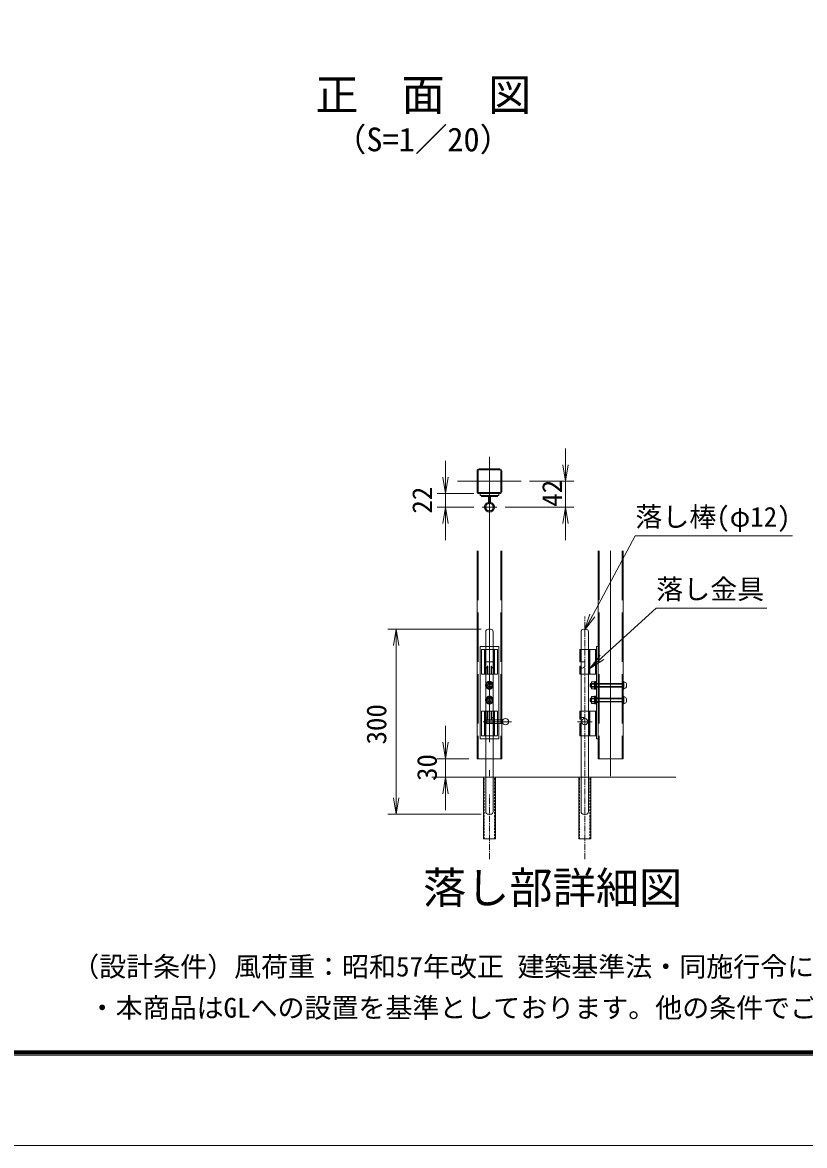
# Model space of a CAD drawing. Units: millimetres, scale not verified. Extents: x -4200 to 4200, y -2970 to 2970.
# Drawn here: x -1043 to 858, y -2970 to -240 of the extents above; entities that cross this region are included whole.
import ezdxf
from ezdxf.enums import TextEntityAlignment as Align

# ---------------------------------------------------------------- set-up
doc = ezdxf.new("R2010")
doc.units = ezdxf.units.MM
doc.header["$LTSCALE"] = 20
for name, pattern in [('DASHED', [7.5, 6, -1.5]), ('USER1', [50.8, 31.75, -6.35, 6.35, -6.35]), ('USER2', [1.125, 0.75, -0.125, 0.125, -0.125]), ('USER3', [0.375, 0.25, -0.125])]:
    doc.linetypes.add(name, pattern=pattern)
for name, color, linetype, lineweight in [('0-0_D-STR-DIM', 7, 'Continuous', 9), ('0-1_0', 7, 'Continuous', 9), ('0-2_D-STR1', 1, 'Continuous', 18), ('0-3_D-BMK', 2, 'USER1', 13), ('0-4_D-STR-TXT', 7, 'Continuous', 9), ('0-5_D-STR3', 3, 'Continuous', 13), ('0-A_D-STR4', 7, 'Continuous', 9), ('0-D_D-TTL', 7, 'Continuous', 9)]:
    doc.layers.add(name, color=color, linetype=linetype, lineweight=lineweight)
doc.layers.add('0-9_D-TTL-TXT', color=7, linetype='Continuous')
doc.styles.add('ＭＳ ゴシック', font='')
doc.styles.get('ＭＳ ゴシック').set_extended_font_data('MS Gothic')

# ---------------------------------------------------------------- blocks, each defined once
blk = doc.blocks.new('_Open')
at = {"layer": '0-1_0'}
blk.add_line((-20, 3.33), (0, 0), dxfattribs=at)
blk.add_lwpolyline([(-20, -3.33), (0, 0), (-20, 0)], dxfattribs=at)

msp = doc.modelspace()

# ---------------------------------------------------------------- linework, layer by layer
at = {"layer": '0-0_D-STR-DIM'}
for p, q in [((276.66, -1315.6), (276.66, -1275.6)), ((-14.94, -1345.6), (-14.94, -1305.6)), ((189.3, -1355.6), (296.66, -1355.6)), ((276.66, -1418.45), (276.66, -1355.6)), ((54.02, -1385.6), (-34.94, -1385.6)), ((-14.94, -1418.45), (-14.94, -1385.6)), ((54.02, -1418.45), (-34.94, -1418.45)), ((129.67, -1418.45), (296.66, -1418.45)), ((-14.94, -1458.45), (-14.94, -1498.45)), ((276.66, -1458.45), (276.66, -1498.45)), ((71.84, -1714.89), (-154.94, -1714.89)), ((-134.94, -1754.89), (-134.94, -2124.89)), ((-14.94, -1989.89), (-14.94, -1949.89)), ((41.84, -2029.89), (-34.94, -2029.89)), ((-14.94, -2029.89), (-14.94, -2074.89)), ((41.84, -2074.89), (-34.94, -2074.89)), ((-14.94, -2114.89), (-14.94, -2154.89)), ((71.84, -2164.89), (-154.94, -2164.89))]:
    msp.add_line(p, q, dxfattribs=at)
at = {"layer": '0-2_D-STR1'}
for p, q in [((61.84, -1330.4), (61.84, -1380.8)), ((64.24, -1330.4), (64.24, -1380.8)), ((117.04, -1325.6), (66.64, -1325.6)), ((117.04, -1328), (66.64, -1328)), ((119.44, -1380.8), (119.44, -1330.4)), ((121.84, -1380.8), (121.84, -1330.4)), ((66.64, -1383.2), (117.04, -1383.2)), ((66.64, -1385.6), (117.04, -1385.6)), ((61.84, -1524.52), (61.84, -2029.89)), ((121.84, -1524.52), (121.84, -2029.89)), ((356.46, -1524.52), (356.46, -2029.89)), ((416.46, -1524.52), (416.46, -2029.89)), ((61.84, -2029.89), (121.84, -2029.89)), ((356.46, -2029.89), (416.46, -2029.89))]:
    msp.add_line(p, q, dxfattribs=at)
at = {"layer": '0-2_D-STR1', "linetype": 'DASHED'}
for p, q in [((64.24, -1524.52), (64.24, -2029.89)), ((119.44, -1524.52), (119.44, -2029.89)), ((358.86, -1524.52), (358.86, -2029.89)), ((414.06, -1524.52), (414.06, -2029.89))]:
    msp.add_line(p, q, dxfattribs=at)
at = {"layer": '0-2_D-STR1'}
for centre, radius, start, end in [((66.64, -1330.4), 4.8, 90, 180), ((66.64, -1330.4), 2.4, 90, 180), ((117.04, -1330.4), 4.8, 0, 90), ((117.04, -1330.4), 2.4, 0, 90), ((66.64, -1380.8), 4.8, 180, 270), ((66.64, -1380.8), 2.4, 180, 270), ((117.04, -1380.8), 4.8, 270, 0), ((117.04, -1380.8), 2.4, 270, 0)]:
    msp.add_arc(centre, radius, start, end, dxfattribs=at)
at = {"layer": '0-3_D-BMK'}
for p, q in [((91.84, -1295.78), (91.84, -2072.12)), ((169.3, -1355.6), (14.38, -1355.6)), ((91.84, -1436.28), (91.84, -1377.77)), ((74.02, -1418.45), (109.67, -1418.45)), ((386.46, -1524.52), (386.46, -2072.12)), ((91.84, -1750.64), (91.84, -1989.81)), ((145.58, -1939.89), (76.34, -1939.89)), ((305.53, -1939.89), (341.69, -1939.89))]:
    msp.add_line(p, q, dxfattribs=at)
at = {"layer": '0-3_D-BMK', "linetype": 'USER2'}
for p, q in [((323.61, -2274.39), (323.61, -1684.43)), ((91.84, -2274.39), (91.84, -2116.19))]:
    msp.add_line(p, q, dxfattribs=at)
at = {"layer": '0-4_D-STR-TXT'}
for points in [[(828.53, -1487.83), (446.35, -1487.83), (324.09, -1715.45)], [(766.09, -1663.81), (497.14, -1663.81), (337.24, -1809.01)]]:
    msp.add_lwpolyline(points, dxfattribs=at)
at = {"layer": '0-5_D-STR3'}
for p, q in [((69.34, -1385.6), (114.34, -1385.6)), ((69.34, -1390.1), (69.34, -1385.6)), ((69.34, -1390.1), (114.34, -1390.1)), ((72.09, -1392.5), (72.09, -1390.1)), ((111.34, -1392.5), (111.34, -1390.1)), ((114.34, -1390.1), (114.34, -1385.6)), ((72.34, -1392.5), (88.24, -1392.5)), ((77.59, -1392.5), (88.24, -1392.5)), ((89.44, -1405.6), (89.44, -1393.7)), ((91.84, -1405.6), (91.84, -1393.7)), ((94.24, -1405.6), (94.24, -1393.7)), ((95.44, -1392.5), (111.34, -1392.5)), ((89.59, -1714.89), (94.09, -1714.89)), ((325.86, -1714.89), (321.36, -1714.89)), ((82.84, -1721.64), (82.84, -2158.14)), ((100.84, -1721.64), (100.84, -2158.14)), ((314.61, -1721.64), (314.61, -2158.14)), ((332.61, -1721.64), (332.61, -2158.14)), ((69.34, -1756.89), (69.34, -1981.89)), ((69.34, -1756.89), (114.34, -1756.89)), ((72.34, -1764.39), (111.34, -1764.39)), ((72.34, -1764.39), (72.34, -1824.39)), ((79.69, -1764.39), (79.69, -1824.39)), ((82.09, -1764.39), (82.09, -1794.39)), ((101.59, -1764.39), (101.59, -1794.39)), ((103.99, -1764.39), (103.99, -1824.39)), ((111.34, -1764.39), (111.34, -1824.39)), ((114.34, -1756.89), (114.34, -1981.89)), ((311.46, -1794.39), (311.46, -1764.39)), ((311.46, -1764.39), (351.96, -1764.39)), ((313.86, -1794.39), (313.86, -1764.39)), ((333.36, -1824.39), (333.36, -1764.39)), ((335.76, -1824.39), (335.76, -1764.39)), ((349.56, -1824.39), (349.56, -1764.39)), ((351.96, -1756.89), (356.46, -1756.89)), ((351.96, -1824.39), (351.96, -1764.39)), ((356.46, -1756.89), (356.46, -1981.89)), ((103.99, -1794.39), (79.69, -1794.39)), ((82.09, -1794.39), (82.09, -1804.89)), ((101.59, -1804.89), (101.59, -1794.39)), ((311.46, -1794.39), (323.61, -1794.39)), ((323.61, -1804.89), (323.61, -1794.39)), ((72.34, -1824.39), (111.34, -1824.39)), ((82.09, -1809.22), (82.09, -1824.39)), ((86.59, -1804.89), (86.59, -1824.39)), ((86.59, -1804.89), (86.59, -1824.39)), ((86.59, -1804.99), (87.63, -1804.99)), ((87.63, -1804.99), (87.63, -1824.39)), ((96.05, -1804.99), (96.05, -1824.39)), ((97.09, -1804.99), (96.05, -1804.99)), ((97.09, -1804.89), (97.09, -1824.39)), ((101.59, -1809.22), (101.59, -1824.39)), ((311.46, -1804.89), (311.46, -1824.39)), ((311.46, -1804.89), (313.62, -1804.89)), ((311.46, -1824.39), (351.96, -1824.39)), ((313.62, -1804.89), (313.62, -1805.14)), ((313.62, -1808.3), (313.62, -1824.39)), ((336.36, -1848.39), (337.86, -1846.89)), ((336.36, -1854.39), (336.36, -1848.39)), ((418.86, -1848.39), (336.36, -1848.39)), ((418.86, -1854.39), (336.36, -1854.39)), ((336.36, -1854.39), (337.86, -1855.89)), ((337.86, -1855.89), (337.86, -1846.89)), ((418.86, -1846.89), (337.86, -1846.89)), ((418.86, -1855.89), (337.86, -1855.89)), ((339.66, -1857.89), (339.66, -1844.72)), ((347.16, -1842.77), (340.56, -1842.77)), ((340.56, -1847.08), (347.16, -1847.08)), ((340.56, -1855.7), (347.16, -1855.7)), ((347.16, -1860.77), (347.16, -1842.02)), ((349.56, -1842.02), (347.16, -1842.02)), ((347.16, -1860.02), (347.16, -1842.77)), ((349.56, -1860.77), (349.56, -1842.02)), ((349.56, -1860.77), (349.56, -1842.02)), ((351.96, -1842.02), (349.56, -1842.02)), ((351.96, -1860.77), (351.96, -1842.02)), ((416.46, -1860.77), (416.46, -1842.02)), ((418.86, -1842.02), (416.46, -1842.02)), ((418.86, -1860.77), (418.86, -1842.02)), ((418.86, -1843.52), (418.86, -1859.27)), ((420.21, -1843.52), (418.86, -1843.52)), ((424.71, -1848.02), (424.71, -1854.77)), ((336.36, -1884.39), (337.86, -1882.89)), ((337.86, -1891.89), (337.86, -1882.89)), ((418.86, -1882.89), (337.86, -1882.89)), ((339.66, -1893.89), (339.66, -1880.72)), ((347.16, -1860.02), (340.56, -1860.02)), ((347.16, -1878.77), (340.56, -1878.77)), ((340.56, -1883.08), (347.16, -1883.08)), ((349.56, -1860.77), (347.16, -1860.77)), ((347.16, -1896.77), (347.16, -1878.02)), ((349.56, -1878.02), (347.16, -1878.02)), ((347.16, -1896.02), (347.16, -1878.77)), ((351.96, -1860.77), (349.56, -1860.77)), ((349.56, -1896.77), (349.56, -1878.02)), ((349.56, -1896.77), (349.56, -1878.02)), ((351.96, -1878.02), (349.56, -1878.02)), ((351.96, -1896.77), (351.96, -1878.02)), ((351.96, -1881.77), (356.46, -1881.77)), ((418.86, -1860.77), (416.46, -1860.77)), ((416.46, -1896.77), (416.46, -1878.02)), ((418.86, -1878.02), (416.46, -1878.02)), ((420.21, -1859.27), (418.86, -1859.27)), ((418.86, -1896.77), (418.86, -1878.02)), ((418.86, -1879.52), (418.86, -1895.27)), ((420.21, -1879.52), (418.86, -1879.52)), ((336.36, -1890.39), (336.36, -1884.39)), ((418.86, -1884.39), (336.36, -1884.39)), ((418.86, -1890.39), (336.36, -1890.39)), ((336.36, -1890.39), (337.86, -1891.89)), ((418.86, -1891.89), (337.86, -1891.89)), ((340.56, -1891.7), (347.16, -1891.7)), ((347.16, -1896.02), (340.56, -1896.02)), ((349.56, -1896.77), (347.16, -1896.77)), ((351.96, -1896.77), (349.56, -1896.77)), ((351.96, -1893.02), (356.46, -1893.02)), ((418.86, -1896.77), (416.46, -1896.77)), ((420.21, -1895.27), (418.86, -1895.27)), ((424.71, -1884.02), (424.71, -1890.77)), ((111.34, -1914.39), (72.34, -1914.39)), ((72.34, -1974.39), (72.34, -1914.39)), ((79.69, -1974.39), (79.69, -1914.39)), ((82.09, -1929.56), (82.09, -1914.39)), ((82.09, -1933.89), (82.09, -1944.39)), ((124.84, -1935.39), (82.84, -1935.39)), ((100.84, -1936.29), (82.84, -1936.29)), ((85.84, -1935.39), (85.84, -1944.39)), ((86.59, -1933.89), (86.59, -1914.39)), ((86.59, -1933.79), (87.63, -1933.79)), ((87.63, -1933.79), (87.63, -1914.39)), ((96.05, -1933.79), (96.05, -1914.39)), ((97.09, -1933.79), (96.05, -1933.79)), ((97.09, -1933.89), (97.09, -1914.39)), ((97.09, -1933.89), (97.09, -1914.39)), ((100.84, -1936.29), (103.54, -1935.39)), ((101.59, -1929.56), (101.59, -1914.39)), ((101.59, -1944.39), (101.59, -1933.89)), ((103.99, -1974.39), (103.99, -1914.39)), ((111.34, -1974.39), (111.34, -1914.39)), ((311.46, -1914.39), (351.96, -1914.39)), ((311.46, -1933.89), (311.46, -1914.39)), ((311.46, -1933.89), (313.62, -1933.89)), ((313.62, -1930.48), (313.62, -1914.39)), ((313.62, -1933.89), (313.62, -1933.64)), ((323.61, -1933.89), (323.61, -1944.39)), ((333.36, -1914.39), (333.36, -1974.39)), ((335.76, -1914.39), (335.76, -1974.39)), ((349.56, -1914.39), (349.56, -1974.39)), ((351.96, -1914.39), (351.96, -1974.39)), ((79.69, -1944.39), (103.99, -1944.39)), ((82.09, -1974.39), (82.09, -1944.39)), ((100.84, -1943.49), (82.84, -1943.49)), ((124.84, -1944.39), (82.84, -1944.39)), ((100.84, -1943.49), (103.54, -1944.39)), ((101.59, -1974.39), (101.59, -1944.39)), ((311.46, -1944.39), (311.46, -1974.39)), ((311.46, -1944.39), (314.61, -1944.39)), ((313.86, -1944.39), (313.86, -1974.39)), ((69.34, -1981.89), (114.34, -1981.89)), ((111.34, -1974.39), (72.34, -1974.39)), ((311.46, -1974.39), (351.96, -1974.39)), ((89.59, -2164.89), (94.09, -2164.89)), ((325.86, -2164.89), (321.36, -2164.89))]:
    msp.add_line(p, q, dxfattribs=at)
at = {"layer": '0-5_D-STR3', "linetype": 'USER3'}
for p, q in [((79.32, -2224.89), (79.32, -2074.89)), ((104.37, -2224.89), (104.37, -2074.89)), ((311.09, -2224.89), (311.09, -2074.89)), ((336.14, -2224.89), (336.14, -2074.89))]:
    msp.add_line(p, q, dxfattribs=at)
at = {"layer": '0-5_D-STR3'}
for points in [[(351.96, -1756.89), (351.96, -1981.89), (356.46, -1981.89)], [(106.17, -2224.89), (77.52, -2224.89), (77.52, -2074.89)], [(106.17, -2224.89), (106.17, -2074.89), (77.52, -2074.89)], [(337.94, -2224.89), (309.29, -2224.89), (309.29, -2074.89)], [(337.94, -2224.89), (337.94, -2074.89), (309.29, -2074.89)]]:
    msp.add_lwpolyline(points, dxfattribs=at)
at = {"layer": '0-5_D-STR3', "linetype": 'DASHED'}
for points in [[(91.84, -1842.77), (84.37, -1847.08), (84.37, -1855.7), (91.84, -1860.02), (99.31, -1855.7), (99.31, -1847.08)], [(91.84, -1878.77), (84.37, -1883.08), (84.37, -1891.7), (91.84, -1896.02), (99.31, -1891.7), (99.31, -1883.08)]]:
    msp.add_lwpolyline(points, close=True, dxfattribs=at)
at = {"layer": '0-5_D-STR3'}
for centre, radius in [((91.84, -1418.45), 9), ((130.84, -1939.89), 7.5), ((323.61, -1939.89), 7.5)]:
    msp.add_circle(centre, radius, dxfattribs=at)
at = {"layer": '0-5_D-STR3', "linetype": 'DASHED'}
for centre, radius in [((91.84, -1851.39), 9.38), ((91.84, -1851.39), 7.47), ((91.84, -1851.39), 4.5), ((91.84, -1851.39), 3.6), ((91.84, -1887.39), 9.38), ((91.84, -1887.39), 7.47), ((91.84, -1887.39), 4.5), ((91.84, -1887.39), 3.6)]:
    msp.add_circle(centre, radius, dxfattribs=at)
at = {"layer": '0-5_D-STR3'}
for centre, radius, start, end in [((88.24, -1393.7), 3.6, 0, 90), ((95.44, -1393.7), 3.6, 90, 180), ((91.84, -1418.45), 12.15, 105.64421, 74.35579), ((91.84, -1418.45), 9.75, 105.64421, 74.35579), ((88.24, -1393.7), 1.2, 0, 90), ((88.24, -1405.6), 1.2, 285.64421, 0), ((88.24, -1405.6), 3.6, 285.64421, 0), ((95.44, -1405.6), 3.6, 180, 254.35579), ((95.44, -1393.7), 1.2, 90, 180), ((95.44, -1405.6), 1.2, 180, 254.35579), ((89.59, -1721.64), 6.75, 90, 180), ((94.09, -1721.64), 6.75, 0, 90), ((321.36, -1721.64), 6.75, 90, 180), ((325.86, -1721.64), 6.75, 0, 90), ((317.54, -1803.08), 6.34, 196.56618, 343.43382), ((318.02, -1805.01), 4.4, 178.39007, 262.24067), ((342.67, -1844.92), 3.02, 134.39087, 225.60913), ((350.44, -1851.39), 10.78, 156.42363, 203.57637), ((342.69, -1857.86), 3.03, 134.68187, 225.31813), ((420.21, -1848.02), 4.5, 0, 90), ((420.21, -1854.77), 4.5, 270, 0), ((342.67, -1880.92), 3.02, 134.39087, 225.60913), ((350.44, -1887.39), 10.78, 156.42363, 203.57637), ((420.21, -1884.02), 4.5, 0, 90), ((342.69, -1893.86), 3.03, 134.68187, 225.31813), ((420.21, -1890.77), 4.5, 270, 0), ((317.54, -1935.7), 6.34, 31.15279, 163.43382), ((318.02, -1933.77), 4.4, 97.75933, 181.60993), ((89.59, -2158.14), 6.75, 180, 270), ((94.09, -2158.14), 6.75, 270, 0), ((321.36, -2158.14), 6.75, 180, 270), ((325.86, -2158.14), 6.75, 270, 0)]:
    msp.add_arc(centre, radius, start, end, dxfattribs=at)
for centre, major_axis, ratio, start_param, end_param in [((83.14, -1804.93), (0, -4.5), 0.766727, 4.7027468, 7.8636238), ((84.86, -1804.93), (0, -4.5), 0.615242, 4.7027468, 6.0032469), ((100.54, -1804.93), (0, -4.5), 0.766727, 4.7027468, 7.8636238), ((98.82, -1804.93), (0, -4.5), 0.615242, 0.2799384, 1.5804385), ((83.14, -1933.85), (0, 4.5), 0.766727, 4.7027468, 7.8636238), ((84.86, -1933.85), (0, 4.5), 0.615242, 0.2799384, 1.5804385), ((100.54, -1933.85), (0, 4.5), 0.766727, 4.7027468, 7.8636238), ((98.82, -1933.85), (0, 4.5), 0.615242, 4.7027468, 6.0032469)]:
    msp.add_ellipse(centre, major_axis=major_axis, ratio=ratio, start_param=start_param, end_param=end_param, dxfattribs=at)
at = {"layer": '0-A_D-STR4'}
msp.add_line((-47.97, -2074.89), (545.1, -2074.89), dxfattribs=at)
at = {"layer": '0-D_D-TTL', "color": 2, "lineweight": 18}
msp.add_lwpolyline([(-4200, 2970), (4200, 2970), (4200, -2970), (-4200, -2970)], close=True, dxfattribs=at)
at = {"layer": '0-D_D-TTL'}
for points in [[(-3930, 2750), (3930, 2750), (3930, -2750), (-3930, -2750)], [(-3927.5, 2747.5), (3927.5, 2747.5), (3927.5, -2747.5), (-3927.5, -2747.5)], [(-3925, 2745), (3925, 2745), (3925, -2745), (-3925, -2745)], [(-3922.5, 2742.5), (3922.5, 2742.5), (3922.5, -2742.5), (-3922.5, -2742.5)], [(-3920, 2740), (3920, 2740), (3920, -2740), (-3920, -2740)]]:
    msp.add_lwpolyline(points, close=True, dxfattribs=at)

# ---------------------------------------------------------------- block references
at = {"layer": '0-0_D-STR-DIM', "xscale": 2, "yscale": 2}
for p, rotation in [((276.66, -1355.6), 270), ((-14.94, -1385.6), 270), ((-14.94, -1418.45), 90), ((276.66, -1418.45), 90), ((-134.94, -1714.89), 90), ((-14.94, -2029.89), 270), ((-14.94, -2074.89), 90), ((-134.94, -2164.89), 270)]:
    msp.add_blockref('_Open', p, dxfattribs=dict(at, rotation=rotation))
at = {"layer": '0-4_D-STR-TXT', "xscale": 2, "yscale": 2}
for p, rotation in [((323.14, -1717.21), 241.75846), ((335.76, -1810.35), 222.24226)]:
    msp.add_blockref('_Open', p, dxfattribs=dict(at, rotation=rotation))

# ---------------------------------------------------------------- texts
at = {"layer": '0-0_D-STR-DIM', "style": 'ＭＳ ゴシック'}
for s, p in [('42', (282.33, -1417.38)), ('22', (-33.45, -1434.25)), ('300', (-144.54, -1995.31)), ('30', (-21.69, -2084.02))]:
    msp.add_text(s, height=48.09, rotation=90, dxfattribs=at).set_placement(p, align=Align.BOTTOM_LEFT)
at = {"layer": '0-4_D-STR-TXT', "style": 'ＭＳ ゴシック'}
for s, height, p in [('正\u3000面\u3000図', 76.98, (-331.64, -477.73)), ('（S=1／20）', 57.77, (-286.16, -570.93)), ('落し棒(φ12)', 48.09, (446.53, -1480.28)), ('落し金具', 48.09, (497.32, -1656.25)), ('（設計条件）風荷重：昭和57年改正 建築基準法・同施行令に基づく風圧力に準拠。', 48.09, (-922.45, -2573.6)), ('・本商品はGLへの設置を基準としております。他の条件でご使用の際は別途ご相談ください。 ', 48.09, (-882.45, -2673.6))]:
    msp.add_text(s, height=height, dxfattribs=at).set_placement(p, align=Align.BOTTOM_LEFT)
at = {"layer": '0-9_D-TTL-TXT', "style": 'ＭＳ ゴシック'}
msp.add_text('落し部詳細図', height=76.98, dxfattribs=at).set_placement((-69.68, -2405), align=Align.BOTTOM_LEFT)

doc.saveas('drawing.dxf')
